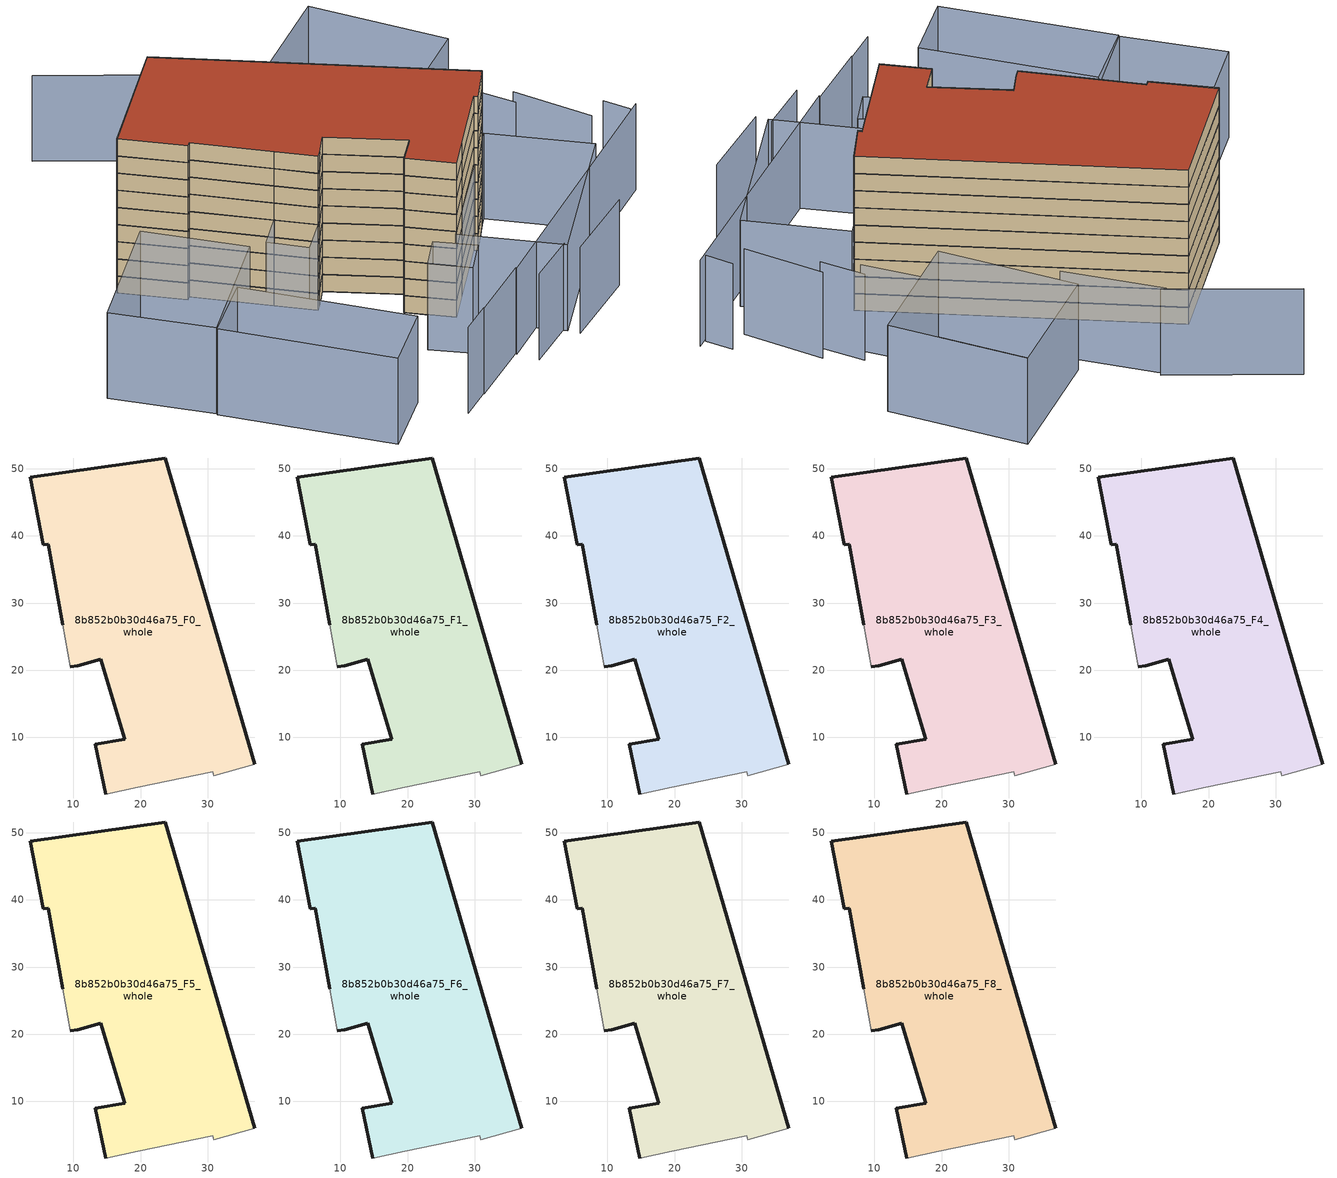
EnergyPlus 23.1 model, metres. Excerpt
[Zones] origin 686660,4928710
8b852b0b30d46a75_F0_whole
 floor ground (EU_floor_Construction): 37.01,5.97 23.68,51.6 3.58,48.7 5.54,38.69 6.25,38.76 8.41,26.76 9.55,20.53 10.64,20.68 14.06,21.6 17.64,9.75 13.29,8.97 14.83,1.56 19.62,2.56 30.79,4.89 30.93,4.29 z0
 wall outside (EU_wall_Construction): 8.41,26.76 6.25,38.76 5.54,38.69 3.58,48.7 23.68,51.6 37.01,5.97 / 14.83,1.56 13.29,8.97 17.64,9.75 14.06,21.6 10.64,20.68 9.55,20.53 z0:3
 wall adiabatic (EU_wall_Construction): 9.55,20.53 8.41,26.76 / 37.01,5.97 30.93,4.29 30.79,4.89 19.62,2.56 14.83,1.56 z0:3
8b852b0b30d46a75_F1_whole
 floor to 8b852b0b30d46a75_F0_whole (EU_floor_Construction): 37.01,5.97 23.68,51.6 3.58,48.7 5.54,38.69 6.25,38.76 8.41,26.76 9.55,20.53 10.64,20.68 14.06,21.6 17.64,9.75 13.29,8.97 14.83,1.56 19.62,2.56 30.79,4.89 30.92,4.29 z3
 wall outside (EU_wall_Construction): 8.41,26.76 6.25,38.76 5.54,38.69 3.58,48.7 23.68,51.6 37.01,5.97 / 14.83,1.56 13.29,8.97 17.64,9.75 14.06,21.6 10.64,20.68 9.55,20.53 z3:6
 wall adiabatic (EU_wall_Construction): 9.55,20.53 8.41,26.76 / 37.01,5.97 30.93,4.29 30.79,4.89 19.62,2.56 14.83,1.56 z3:6
8b852b0b30d46a75_F2_whole
 floor to 8b852b0b30d46a75_F1_whole (EU_floor_Construction): 37.01,5.97 23.68,51.6 3.58,48.7 5.54,38.69 6.25,38.76 8.41,26.76 9.55,20.53 10.64,20.68 14.06,21.6 17.64,9.75 13.29,8.97 14.83,1.56 19.62,2.56 30.79,4.89 30.92,4.29 z6
 wall outside (EU_wall_Construction): 8.41,26.76 6.25,38.76 5.54,38.69 3.58,48.7 23.68,51.6 37.01,5.97 / 14.83,1.56 13.29,8.97 17.64,9.75 14.06,21.6 10.64,20.68 9.55,20.53 z6:9
 wall adiabatic (EU_wall_Construction): 9.55,20.53 8.41,26.76 / 37.01,5.97 30.93,4.29 30.79,4.89 19.62,2.56 14.83,1.56 z6:9
8b852b0b30d46a75_F3_whole
 floor to 8b852b0b30d46a75_F2_whole (EU_floor_Construction): 37.01,5.97 23.68,51.6 3.58,48.7 5.54,38.69 6.25,38.76 8.41,26.76 9.55,20.53 10.64,20.68 14.06,21.6 17.64,9.75 13.29,8.97 14.83,1.56 19.62,2.56 30.79,4.89 30.92,4.29 z9
 wall outside (EU_wall_Construction): 8.41,26.76 6.25,38.76 5.54,38.69 3.58,48.7 23.68,51.6 37.01,5.97 / 14.83,1.56 13.29,8.97 17.64,9.75 14.06,21.6 10.64,20.68 9.55,20.53 z9:12
 wall adiabatic (EU_wall_Construction): 9.55,20.53 8.41,26.76 / 37.01,5.97 30.93,4.29 30.79,4.89 19.62,2.56 14.83,1.56 z9:12
8b852b0b30d46a75_F4_whole
 floor to 8b852b0b30d46a75_F3_whole (EU_floor_Construction): 37.01,5.97 23.68,51.6 3.58,48.7 5.54,38.69 6.25,38.76 8.41,26.76 9.55,20.53 10.64,20.68 14.06,21.6 17.64,9.75 13.29,8.97 14.83,1.56 19.62,2.56 30.79,4.89 30.92,4.29 z12
 wall outside (EU_wall_Construction): 8.41,26.76 6.25,38.76 5.54,38.69 3.58,48.7 23.68,51.6 37.01,5.97 / 14.83,1.56 13.29,8.97 17.64,9.75 14.06,21.6 10.64,20.68 9.55,20.53 z12:15
 wall adiabatic (EU_wall_Construction): 9.55,20.53 8.41,26.76 / 37.01,5.97 30.93,4.29 30.79,4.89 19.62,2.56 14.83,1.56 z12:15
8b852b0b30d46a75_F5_whole
 floor to 8b852b0b30d46a75_F4_whole (EU_floor_Construction): 37.01,5.97 23.68,51.6 3.58,48.7 5.54,38.69 6.25,38.76 8.41,26.76 9.55,20.53 10.64,20.68 14.06,21.6 17.64,9.75 13.29,8.97 14.83,1.56 19.62,2.56 30.79,4.89 30.92,4.29 z15
 wall outside (EU_wall_Construction): 8.41,26.76 6.25,38.76 5.54,38.69 3.58,48.7 23.68,51.6 37.01,5.97 / 14.83,1.56 13.29,8.97 17.64,9.75 14.06,21.6 10.64,20.68 9.55,20.53 z15:18
 wall adiabatic (EU_wall_Construction): 9.55,20.53 8.41,26.76 / 37.01,5.97 30.93,4.29 30.79,4.89 19.62,2.56 14.83,1.56 z15:18
8b852b0b30d46a75_F6_whole
 floor to 8b852b0b30d46a75_F5_whole (EU_floor_Construction): 37.01,5.97 23.68,51.6 3.58,48.7 5.54,38.69 6.25,38.76 8.41,26.76 9.55,20.53 10.64,20.68 14.06,21.6 17.64,9.75 13.29,8.97 14.83,1.56 19.62,2.56 30.79,4.89 30.92,4.29 z18
 wall outside (EU_wall_Construction): 8.41,26.76 6.25,38.76 5.54,38.69 3.58,48.7 23.68,51.6 37.01,5.97 / 14.83,1.56 13.29,8.97 17.64,9.75 14.06,21.6 10.64,20.68 9.55,20.53 z18:21
 wall adiabatic (EU_wall_Construction): 9.55,20.53 8.41,26.76 / 37.01,5.97 30.93,4.29 30.79,4.89 19.62,2.56 14.83,1.56 z18:21
8b852b0b30d46a75_F7_whole
 floor to 8b852b0b30d46a75_F6_whole (EU_floor_Construction): 37.01,5.97 23.68,51.6 3.58,48.7 5.54,38.69 6.25,38.76 8.41,26.76 9.55,20.53 10.64,20.68 14.06,21.6 17.64,9.75 13.29,8.97 14.83,1.56 19.62,2.56 30.79,4.89 30.92,4.29 z21
 wall outside (EU_wall_Construction): 8.41,26.76 6.25,38.76 5.54,38.69 3.58,48.7 23.68,51.6 37.01,5.97 / 14.83,1.56 13.29,8.97 17.64,9.75 14.06,21.6 10.64,20.68 9.55,20.53 z21:24
 wall adiabatic (EU_wall_Construction): 9.55,20.53 8.41,26.76 / 37.01,5.97 30.93,4.29 30.79,4.89 19.62,2.56 14.83,1.56 z21:24
8b852b0b30d46a75_F8_whole
 floor to 8b852b0b30d46a75_F7_whole (EU_floor_Construction): 37.01,5.97 23.68,51.6 3.58,48.7 5.54,38.69 6.25,38.76 8.41,26.76 9.55,20.53 10.64,20.68 14.06,21.6 17.64,9.75 13.29,8.97 14.83,1.56 19.62,2.56 30.79,4.89 30.92,4.29 z24
 wall outside (EU_wall_Construction): 8.41,26.76 6.25,38.76 5.54,38.69 3.58,48.7 23.68,51.6 37.01,5.97 / 14.83,1.56 13.29,8.97 17.64,9.75 14.06,21.6 10.64,20.68 9.55,20.53 z24:27
 wall adiabatic (EU_wall_Construction): 9.55,20.53 8.41,26.76 / 37.01,5.97 30.93,4.29 30.79,4.89 19.62,2.56 14.83,1.56 z24:27
 roof outside (EU_roof_Construction): 23.68,51.6 37.01,5.97 30.93,4.29 30.79,4.89 19.62,2.56 14.83,1.56 13.29,8.97 17.64,9.75 14.06,21.6 10.64,20.68 9.55,20.53 8.41,26.76 6.25,38.76 5.54,38.69 3.58,48.7 z27
shading: 17.34,-16.12 30.09,-17.31 / 9.36,-12.89 17.57,-13.63 / 9.52,-9.48 52.57,-11.47 / -6.24,-7.99 -0.99,-8.4 / -1.07,-8.46 9.64,-9.27 / 51.18,-11.18 51.69,-6.9 / 47.73,-6.64 49.25,5.77 / 46.97,4.59 47.64,11.55 / 45.66,10.23 45.4,19.19 / 37.31,37.2 35.94,52.69 / 36.44,52.05 29.26,70.99 / -8.51,26.09 -6.24,-0.35 / -6.24,-0.35 -16.65,-1.24 / -16.65,-1.24 -18.92,25.2 / -18.92,25.2 -8.51,26.09 / -20.63,41.19 -0.64,43.63 / -0.64,43.63 1.29,27.79 / 1.29,27.79 -18.7,25.36 / -18.7,25.36 -20.63,41.19 / 14.25,1.51 38.48,6.26 / 38.48,6.26 41.58,-9.54 / 41.58,-9.54 17.35,-14.29 / 17.35,-14.29 14.25,1.51 / 11.36,3.87 12.78,-2.43 / 12.78,-2.43 7.55,-3.61 / 7.55,-3.61 6.13,2.69 / 6.13,2.69 11.36,3.87 / 9.55,20.53 4.02,19.73 / 4.02,19.73 3.12,26 / 3.12,26 8.65,26.8 / 8.65,26.8 9.55,20.53 / 39.33,40.7 58.58,40.18 / 58.58,40.18 58,18.85 / 58,18.85 38.75,19.37 / 38.75,19.37 39.33,40.7 z0:15
[Building]
EU S2 Campaign: North Axis=0; Terrain=City; Solar Distribution=FullExterior
[Site:Location]
Bologna: Latitude=44.5; Longitude=11.25; Time Zone=1; Elevation=37
[SizingPeriod:WeatherFileDays]
AnnualSizingPeriod: Begin Month=1; Begin Day of Month=1; End Month=12; End Day of Month=31; Day of Week for Start Day=Monday; Use Weather File Daylight Saving Period=No; Use Weather File Rain and Snow Indicators=No
[MATERIAL]
EU_InternalMass_Material: Roughness=MediumRough; Thickness=0.1; Conductivity=1; Density=1800; Specific Heat=900; Thermal Absorptance=0.9; Solar Absorptance=0.7; Visible Absorptance=0.7
[MATERIAL:NOMASS] Roughness=MediumRough; Thermal Absorptance=0.9; Solar Absorptance=0.7; Visible Absorptance=0.7
Name | Thermal Resistance
EU_wall_NoMass | 0.905828
EU_roof_NoMass | 0.37593
EU_floor_NoMass | 0.67114
[CONSTRUCTION]
EU_wall_Construction: EU_wall_NoMass
EU_roof_Construction: EU_roof_NoMass
EU_floor_Construction: EU_floor_NoMass
EU_InternalMass_Construction: EU_InternalMass_Material
[ZONE] Type=1; Multiplier=1; Ceiling Height=autocalculate; Volume=2937.76; Floor Area=autocalculate; Part of Total Floor Area=Yes
8b852b0b30d46a75_F0_whole; 8b852b0b30d46a75_F1_whole; 8b852b0b30d46a75_F2_whole; 8b852b0b30d46a75_F3_whole; 8b852b0b30d46a75_F4_whole; 8b852b0b30d46a75_F5_whole; 8b852b0b30d46a75_F6_whole; 8b852b0b30d46a75_F7_whole; 8b852b0b30d46a75_F8_whole
[INTERNALMASS] Construction=EU_InternalMass_Construction; Surface Area=908.449
Name | Zone or ZoneList
8b852b0b30d46a75_F0_whole_EU_InternalMass | 8b852b0b30d46a75_F0_whole
8b852b0b30d46a75_F1_whole_EU_InternalMass | 8b852b0b30d46a75_F1_whole
8b852b0b30d46a75_F2_whole_EU_InternalMass | 8b852b0b30d46a75_F2_whole
8b852b0b30d46a75_F3_whole_EU_InternalMass | 8b852b0b30d46a75_F3_whole
8b852b0b30d46a75_F4_whole_EU_InternalMass | 8b852b0b30d46a75_F4_whole
8b852b0b30d46a75_F5_whole_EU_InternalMass | 8b852b0b30d46a75_F5_whole
8b852b0b30d46a75_F6_whole_EU_InternalMass | 8b852b0b30d46a75_F6_whole
8b852b0b30d46a75_F7_whole_EU_InternalMass | 8b852b0b30d46a75_F7_whole
8b852b0b30d46a75_F8_whole_EU_InternalMass | 8b852b0b30d46a75_F8_whole
[OTHEREQUIPMENT] Fuel Type=Electricity; Design Level Calculation Method=Watts/Area; Power per Zone Floor Area=1; Fraction Latent=0; Fraction Radiant=0; Fraction Lost=0; Carbon Dioxide Generation Rate=0; EndUse Subcategory=EU_Step8_InternalGains
Name | Zone or ZoneList or Space or SpaceList | Schedule
EU_Step8_InternalGain_8b852b0b30d46a75_F0_whole_f000 | 8b852b0b30d46a75_F0_whole | EU_Step8_GainSchedule_8b852b0b30d46a75_F0_whole_f000
EU_Step8_InternalGain_8b852b0b30d46a75_F1_whole_f000 | 8b852b0b30d46a75_F1_whole | EU_Step8_GainSchedule_8b852b0b30d46a75_F1_whole_f000
EU_Step8_InternalGain_8b852b0b30d46a75_F2_whole_f000 | 8b852b0b30d46a75_F2_whole | EU_Step8_GainSchedule_8b852b0b30d46a75_F2_whole_f000
EU_Step8_InternalGain_8b852b0b30d46a75_F3_whole_f000 | 8b852b0b30d46a75_F3_whole | EU_Step8_GainSchedule_8b852b0b30d46a75_F3_whole_f000
EU_Step8_InternalGain_8b852b0b30d46a75_F4_whole_f000 | 8b852b0b30d46a75_F4_whole | EU_Step8_GainSchedule_8b852b0b30d46a75_F4_whole_f000
EU_Step8_InternalGain_8b852b0b30d46a75_F5_whole_f000 | 8b852b0b30d46a75_F5_whole | EU_Step8_GainSchedule_8b852b0b30d46a75_F5_whole_f000
EU_Step8_InternalGain_8b852b0b30d46a75_F6_whole_f000 | 8b852b0b30d46a75_F6_whole | EU_Step8_GainSchedule_8b852b0b30d46a75_F6_whole_f000
EU_Step8_InternalGain_8b852b0b30d46a75_F7_whole_f000 | 8b852b0b30d46a75_F7_whole | EU_Step8_GainSchedule_8b852b0b30d46a75_F7_whole_f000
EU_Step8_InternalGain_8b852b0b30d46a75_F8_whole_f000 | 8b852b0b30d46a75_F8_whole | EU_Step8_GainSchedule_8b852b0b30d46a75_F8_whole_f000
[ZONEVENTILATION:DESIGNFLOWRATE] Schedule=EU_AlwaysOn; Design Flow Rate Calculation Method=AirChanges/Hour; Air Changes per Hour=0.73129; Ventilation Type=Natural; Fan Pressure Rise=0; Fan Total Efficiency=1; Constant Term Coefficient=1; Temperature Term Coefficient=0; Velocity Term Coefficient=0; Velocity Squared Term Coefficient=0; Minimum Indoor Temperature=-100; Maximum Indoor Temperature=100; Delta Temperature=-100; Minimum Outdoor Temperature=-100; Maximum Outdoor Temperature=100; Maximum Wind Speed=40
Name | Zone or ZoneList or Space or SpaceList
EU_ConstantAir_8b852b0b30d46a75_F0_whole | 8b852b0b30d46a75_F0_whole
EU_ConstantAir_8b852b0b30d46a75_F1_whole | 8b852b0b30d46a75_F1_whole
EU_ConstantAir_8b852b0b30d46a75_F2_whole | 8b852b0b30d46a75_F2_whole
EU_ConstantAir_8b852b0b30d46a75_F3_whole | 8b852b0b30d46a75_F3_whole
EU_ConstantAir_8b852b0b30d46a75_F4_whole | 8b852b0b30d46a75_F4_whole
EU_ConstantAir_8b852b0b30d46a75_F5_whole | 8b852b0b30d46a75_F5_whole
EU_ConstantAir_8b852b0b30d46a75_F6_whole | 8b852b0b30d46a75_F6_whole
EU_ConstantAir_8b852b0b30d46a75_F7_whole | 8b852b0b30d46a75_F7_whole
EU_ConstantAir_8b852b0b30d46a75_F8_whole | 8b852b0b30d46a75_F8_whole
[HVACTEMPLATE:THERMOSTAT] Constant Heating Setpoint=20; Constant Cooling Setpoint=50
EU_HeatOnly_8b852b0b30d46a75_F0_whole; EU_HeatOnly_8b852b0b30d46a75_F1_whole; EU_HeatOnly_8b852b0b30d46a75_F2_whole; EU_HeatOnly_8b852b0b30d46a75_F3_whole; EU_HeatOnly_8b852b0b30d46a75_F4_whole; EU_HeatOnly_8b852b0b30d46a75_F5_whole; EU_HeatOnly_8b852b0b30d46a75_F6_whole; EU_HeatOnly_8b852b0b30d46a75_F7_whole; EU_HeatOnly_8b852b0b30d46a75_F8_whole
[HVACTEMPLATE:ZONE:IDEALLOADSAIRSYSTEM] System Availability Schedule=EU_AlwaysOn; Maximum Heating Supply Air Temperature=50; Minimum Cooling Supply Air Temperature=13; Maximum Heating Supply Air Humidity Ratio=0.0156; Minimum Cooling Supply Air Humidity Ratio=0.0077; Heating Limit=NoLimit; Cooling Limit=NoLimit; Heating Availability Schedule=EU_AlwaysOn; Cooling Availability Schedule=EU_CoolingOff; Dehumidification Control Type=ConstantSensibleHeatRatio; Cooling Sensible Heat Ratio=0.7; Dehumidification Setpoint=60; Humidification Control Type=None; Humidification Setpoint=30; Outdoor Air Method=None; Outdoor Air Flow Rate per Person=0.00944; Outdoor Air Flow Rate per Zone Floor Area=0; Outdoor Air Flow Rate per Zone=0; Demand Controlled Ventilation Type=None; Outdoor Air Economizer Type=NoEconomizer; Heat Recovery Type=None; Sensible Heat Recovery Effectiveness=0.7; Latent Heat Recovery Effectiveness=0.65
Name | Template Thermostat
8b852b0b30d46a75_F0_whole | EU_HeatOnly_8b852b0b30d46a75_F0_whole
8b852b0b30d46a75_F1_whole | EU_HeatOnly_8b852b0b30d46a75_F1_whole
8b852b0b30d46a75_F2_whole | EU_HeatOnly_8b852b0b30d46a75_F2_whole
8b852b0b30d46a75_F3_whole | EU_HeatOnly_8b852b0b30d46a75_F3_whole
8b852b0b30d46a75_F4_whole | EU_HeatOnly_8b852b0b30d46a75_F4_whole
8b852b0b30d46a75_F5_whole | EU_HeatOnly_8b852b0b30d46a75_F5_whole
8b852b0b30d46a75_F6_whole | EU_HeatOnly_8b852b0b30d46a75_F6_whole
8b852b0b30d46a75_F7_whole | EU_HeatOnly_8b852b0b30d46a75_F7_whole
8b852b0b30d46a75_F8_whole | EU_HeatOnly_8b852b0b30d46a75_F8_whole
[SIZING:ZONE] Zone Cooling Design Supply Air Temperature Input Method=SupplyAirTemperature; Zone Cooling Design Supply Air Temperature=13; Zone Heating Design Supply Air Temperature Input Method=SupplyAirTemperature; Zone Heating Design Supply Air Temperature=50; Zone Cooling Design Supply Air Humidity Ratio=0.008; Zone Heating Design Supply Air Humidity Ratio=0.008; Cooling Design Air Flow Method=DesignDay; Cooling Design Air Flow Rate=0; Cooling Minimum Air Flow per Zone Floor Area=0.000762; Cooling Minimum Air Flow=0; Cooling Minimum Air Flow Fraction=0.2; Heating Design Air Flow Method=DesignDay; Heating Design Air Flow Rate=0; Heating Maximum Air Flow per Zone Floor Area=0.002032; Heating Maximum Air Flow=0.141576; Heating Maximum Air Flow Fraction=0.3; Account for Dedicated Outdoor Air System=No; Dedicated Outdoor Air System Control Strategy=NeutralSupplyAir; Dedicated Outdoor Air Low Setpoint Temperature for Design=autosize; Dedicated Outdoor Air High Setpoint Temperature for Design=autosize; Zone Load Sizing Method=Sensible Load Only No Latent Load; Zone Latent Cooling Design Supply Air Humidity Ratio Input Method=HumidityRatioDifference; Zone Cooling Design Supply Air Humidity Ratio Difference=0.005; Zone Latent Heating Design Supply Air Humidity Ratio Input Method=HumidityRatioDifference; Zone Humidification Design Supply Air Humidity Ratio Difference=0.005
8b852b0b30d46a75_F0_whole; 8b852b0b30d46a75_F1_whole; 8b852b0b30d46a75_F2_whole; 8b852b0b30d46a75_F3_whole; 8b852b0b30d46a75_F4_whole; 8b852b0b30d46a75_F5_whole; 8b852b0b30d46a75_F6_whole; 8b852b0b30d46a75_F7_whole; 8b852b0b30d46a75_F8_whole
[SCHEDULE:CONSTANT]
Name | Hourly Value
EU_AlwaysOn | 1
EU_CoolingOff | 0
[SCHEDULE:FILE] Column Number=1; Rows to Skip at Top=0; Number of Hours of Data=8760; Column Separator=Comma; Interpolate to Timestep=No; Minutes per Item=60; Adjust Schedule for Daylight Savings=Yes
Name | File
EU_Step8_GainSchedule_8b852b0b30d46a75_F0_whole_f000 | ../../schedules/8b852b0b30d46a75/8b852b0b30d46a75_F0_whole_f000_gain.csv
EU_Step8_GainSchedule_8b852b0b30d46a75_F1_whole_f000 | ../../schedules/8b852b0b30d46a75/8b852b0b30d46a75_F1_whole_f000_gain.csv
EU_Step8_GainSchedule_8b852b0b30d46a75_F2_whole_f000 | ../../schedules/8b852b0b30d46a75/8b852b0b30d46a75_F2_whole_f000_gain.csv
EU_Step8_GainSchedule_8b852b0b30d46a75_F3_whole_f000 | ../../schedules/8b852b0b30d46a75/8b852b0b30d46a75_F3_whole_f000_gain.csv
EU_Step8_GainSchedule_8b852b0b30d46a75_F4_whole_f000 | ../../schedules/8b852b0b30d46a75/8b852b0b30d46a75_F4_whole_f000_gain.csv
EU_Step8_GainSchedule_8b852b0b30d46a75_F5_whole_f000 | ../../schedules/8b852b0b30d46a75/8b852b0b30d46a75_F5_whole_f000_gain.csv
EU_Step8_GainSchedule_8b852b0b30d46a75_F6_whole_f000 | ../../schedules/8b852b0b30d46a75/8b852b0b30d46a75_F6_whole_f000_gain.csv
EU_Step8_GainSchedule_8b852b0b30d46a75_F7_whole_f000 | ../../schedules/8b852b0b30d46a75/8b852b0b30d46a75_F7_whole_f000_gain.csv
EU_Step8_GainSchedule_8b852b0b30d46a75_F8_whole_f000 | ../../schedules/8b852b0b30d46a75/8b852b0b30d46a75_F8_whole_f000_gain.csv
